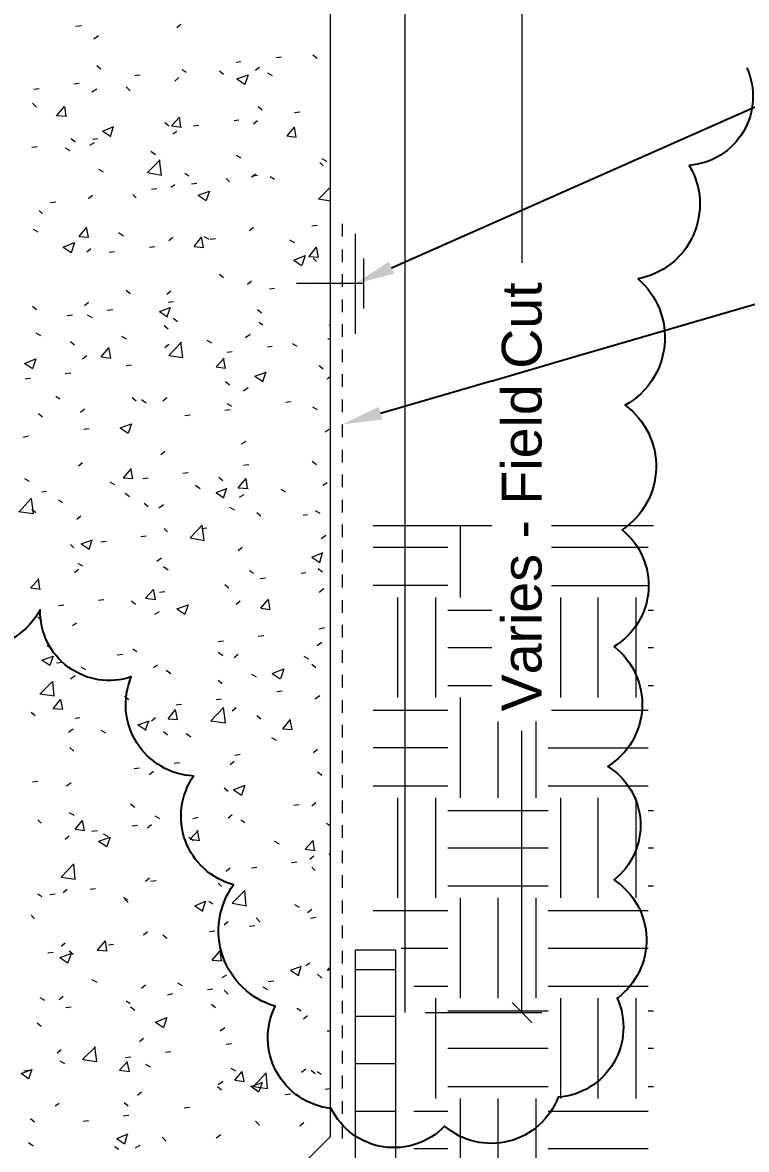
# Model space of a CAD drawing. Header units: inches. Extents: x -257 to 21868, y -296 to 108.
# Drawn here: x 229.1 to 236.39, y 13.02 to 24.35 of the extents above; entities that cross this region are included whole.
import ezdxf
from ezdxf import colors
from ezdxf.entities.mleader import LeaderData, LeaderLine
from ezdxf.math import Vec2, Vec3

# ---------------------------------------------------------------- set-up
doc = ezdxf.new("R2010")
doc.units = ezdxf.units.IN
doc.header["$MEASUREMENT"] = 0
doc.layers.get('Defpoints').update_dxf_attribs({"color": 3})
for name, color, linetype, lineweight in [('NSE-By_Others', 8, 'Continuous', 0), ('NSE-Call-Outs', 171, 'Continuous', 13), ('NSE-Dimensions', 51, 'Continuous', 13), ('nsm-Det-Obj_02_Flashing', 2, 'Continuous', 18)]:
    doc.layers.add(name, color=color, linetype=linetype, lineweight=lineweight)
doc.styles.add('004 - NSSM - Standard', font='arial.ttf', dxfattribs={"height": 0.4})
doc.dimstyles.new('004 - NSSM - Standard', dxfattribs={"dimtxt": 0.4, "dimasz": 0.2, "dimexe": 0.2, "dimexo": 0.2, "dimgap": 0.2, "dimtad": 0, "dimdec": 4, "dimzin": 3, "dimdsep": 46, "dimlunit": 4, "dimtxsty": '004 - NSSM - Standard', "dimblk": 'OBLIQUE', "dimcen": 0.2, "dimclrd": 256, "dimclre": 256, "dimclrt": 256, "dimadec": 0, "dimazin": 0, "dimtfac": 0.7, "dimtdec": 4, "dimtmove": 1, "dimatfit": 2, "dimfxl": 1, "dimtfill": 1, "dimtfillclr": 11, "dimfrac": 1, "dimtolj": 1, "dimtzin": 0, "dimlwd": 0, "dimlwe": 0, "dimarcsym": 0})

# ---------------------------------------------------------------- blocks, each defined once
blk = doc.blocks.new('_Oblique')
at = {"color": 0, "linetype": 'ByBlock', "lineweight": -2}
blk.add_line((-0.5, -0.5), (0.5, 0.5), dxfattribs=at)
blk = doc.blocks.new('*D37')
at = {"layer": 'Defpoints', "color": 0, "transparency": 16777216}
for p in [(232.952, 24.769), (232.952, 14.393), (234.126, 14.393)]:
    blk.add_point(p, dxfattribs=at)
at = {"layer": 'NSE-Dimensions', "lineweight": 0, "transparency": 16777216}
for p, q in [((233.152, 24.769), (234.326, 24.769)), ((234.126, 24.769), (234.126, 21.936)), ((234.126, 14.393), (234.126, 17.226)), ((233.152, 14.393), (234.326, 14.393))]:
    blk.add_line(p, q, dxfattribs=at)
at = {"layer": 'NSE-Dimensions', "lineweight": 0, "transparency": 16777216, "xscale": 0.2, "yscale": 0.2, "zscale": 0.2}
for p, rotation in [((234.126, 24.769), 90), ((234.126, 14.393), 270)]:
    blk.add_blockref('_Oblique', p, dxfattribs=dict(at, rotation=rotation))
at = {"layer": 'NSE-Dimensions', "transparency": 16777216, "insert": (234.126, 19.581), "char_height": 0.4, "attachment_point": 5, "rotation": 90, "style": '004 - NSSM - Standard', "bg_fill": 3, "box_fill_scale": 1.25, "bg_fill_color": 256, "bg_fill_true_color": 13158600, "bg_fill_transparency": 0}
blk.add_mtext('\\A1;Varies - Field Cut', dxfattribs=at)

msp = doc.modelspace()

# ---------------------------------------------------------------- linework, layer by layer
at = {"layer": 'NSE-By_Others'}
for p, q in [((232.19836, 13.14711), (232.19836, 25.24386)), ((223.1259, 4.07452), (232.19836, 13.14711))]:
    msp.add_line(p, q, dxfattribs=at)
for points in [[(229.63819, 24.31653), (229.69202, 24.32326)], [(230.65318, 24.30311), (230.69324, 24.33672)], [(229.81902, 24.18868), (229.86619, 24.22231)], [(231.25081, 23.95357), (231.29792, 23.96033)], [(231.65416, 24.00053), (231.70761, 24.00724)], [(232.02306, 24.02739), (232.06362, 23.99378)], [(229.84656, 23.92012), (229.887, 23.88648)], [(230.2301, 23.81926), (230.28355, 23.82602)], [(230.70683, 23.87967), (230.74692, 23.85277)], [(231.08243, 23.86603), (231.12265, 23.83242)], [(231.25722, 23.78542), (231.37131, 23.82572), (231.33783, 23.73165)], [(231.44598, 23.873), (231.48633, 23.90658)], [(231.56616, 23.84596), (231.6134, 23.81905)], [(229.61739, 23.73841), (229.6712, 23.74514)], [(230.14222, 23.70503), (230.18277, 23.66475)], [(230.63237, 23.76525), (230.67243, 23.79885)], [(231.25786, 23.7856), (231.33845, 23.73185)], [(229.21454, 23.68474), (229.2683, 23.69146)], [(229.79931, 23.65793), (229.84647, 23.68481)], [(229.2011, 23.54361), (229.24142, 23.50329)], [(229.54384, 23.4092), (229.44303, 23.41593), (229.52368, 23.51001), (229.53712, 23.4092)], [(231.47226, 23.50991), (231.51262, 23.47632)], [(230.5993, 23.31529), (230.6801, 23.4026)], [(230.69324, 23.30177), (230.67966, 23.40253)], [(231.2311, 23.36906), (231.2782, 23.37575)], [(231.42518, 23.33515), (231.46552, 23.36879)], [(231.83592, 23.44957), (231.88945, 23.4563)], [(229.90659, 23.26125), (230.02065, 23.30828)], [(229.90682, 23.26148), (229.98778, 23.20771)], [(229.98708, 23.20755), (230.01407, 23.30837)], [(230.53163, 23.34858), (230.57165, 23.315)], [(230.59932, 23.3151), (230.69981, 23.30173)], [(230.61266, 23.23449), (230.65271, 23.26137)], [(230.82025, 23.315), (230.87399, 23.32167)], [(231.76149, 23.21428), (231.85549, 23.20082), (231.83559, 23.30162)], [(231.76169, 23.2144), (231.83577, 23.30173)], [(229.59032, 23.18725), (229.63067, 23.15369)], [(229.7785, 23.1201), (229.82566, 23.14698)], [(229.80571, 23.18069), (229.85962, 23.18743)], [(229.19438, 23.10006), (229.24814, 23.10679)], [(229.52995, 23.09324), (229.577, 23.06635)], [(230.39126, 23.05984), (230.43801, 23.02624)], [(231.25081, 23.01947), (231.29792, 22.99257)], [(230.35727, 22.84473), (230.49825, 22.81782), (230.47792, 22.97243)], [(230.3577, 22.84478), (230.48511, 22.97247)], [(232.09126, 22.94564), (232.12497, 22.91201)], [(232.11105, 22.98574), (232.15783, 22.95884)], [(229.8661, 22.87826), (229.91329, 22.85136)], [(230.73311, 22.83782), (230.77321, 22.81098)], [(231.40546, 22.79767), (231.4458, 22.83131)], [(231.4115, 22.81099), (231.46552, 22.81769)], [(231.59381, 22.80447), (231.63422, 22.77755)], [(230.39762, 22.67667), (230.45115, 22.68345)], [(230.59295, 22.697), (230.63299, 22.72387)], [(230.80055, 22.73041), (230.85427, 22.73714)], [(231.15057, 22.7843), (231.18399, 22.75068)], [(232.19836, 22.55571), (232.07723, 22.57588), (232.19836, 22.6968)], [(229.76553, 22.58258), (229.80594, 22.6162)], [(230.20921, 22.62302), (230.24302, 22.58941)], [(230.86806, 22.61629), (230.98243, 22.65666), (230.94907, 22.56258)], [(230.86817, 22.61623), (230.94848, 22.56246)], [(229.2683, 22.46162), (229.3019, 22.42802)], [(229.38255, 22.54227), (229.43631, 22.54899)], [(229.20782, 22.27345), (229.25486, 22.24657)], [(229.67115, 22.19946), (229.76541, 22.19273), (229.74521, 22.29353)], [(229.67164, 22.19962), (229.74569, 22.29367)], [(230.06757, 22.23982), (230.11485, 22.20618)], [(231.38575, 22.26018), (231.42608, 22.29374)], [(232.01001, 22.30692), (232.06362, 22.31366)], [(232.31886, 22.1994), (232.31886, 22.32707)], [(232.44702, 22.22916), (232.44702, 21.22106)], [(229.50978, 22.0919), (229.6241, 22.13891), (229.59048, 22.03811)], [(230.57214, 22.15912), (230.61218, 22.19277)], [(230.8272, 22.09862), (230.92109, 22.09188), (230.90068, 22.19265)], [(230.82722, 22.09871), (230.90137, 22.19279)], [(230.92779, 22.19939), (230.97477, 22.1725)], [(230.98887, 22.17268), (231.04268, 22.17942)], [(231.78844, 22.16602), (231.83577, 22.13913)], [(229.51057, 22.09208), (229.59124, 22.03836)], [(229.74582, 22.04506), (229.78622, 22.07867)], [(229.97323, 22.04481), (230.02722, 22.05156)], [(230.37792, 22.09214), (230.43143, 22.09885)], [(231.82914, 21.96434), (231.94313, 22.01138), (231.90948, 21.91058)], [(231.98282, 21.99788), (232.05705, 22.09192)], [(231.98367, 21.99804), (232.07786, 21.9913), (232.05792, 22.09216)], [(232.31886, 21.944), (232.31886, 22.07167)], [(231.82885, 21.96423), (231.90917, 21.91048)], [(232.02337, 21.98441), (232.05705, 21.9508)], [(232.53466, 21.47652), (232.53466, 21.98052)], [(231.08243, 21.82307), (231.12265, 21.78946)], [(232.31886, 21.69534), (232.31886, 21.82301)], [(230.14222, 21.66205), (230.18277, 21.62846)], [(230.55243, 21.62161), (230.59246, 21.65525)], [(231.36495, 21.72236), (231.40527, 21.75592)], [(231.58696, 21.67539), (231.63422, 21.68217)], [(231.85609, 21.73187), (232.53466, 21.73187)], [(231.9903, 21.72914), (232.04391, 21.7358)], [(230.56514, 21.54085), (230.61875, 21.54757)], [(232.31886, 21.44), (232.31886, 21.56767)], [(229.2011, 21.5006), (229.24142, 21.467)], [(229.72501, 21.50729), (229.76541, 21.54089)], [(229.95352, 21.4603), (230.0075, 21.46698)], [(230.4778, 21.44681), (230.5585, 21.39303)], [(230.47803, 21.44693), (230.58589, 21.48729), (230.55197, 21.39321)], [(231.46569, 21.46693), (231.50605, 21.43335)], [(229.5506, 21.40655), (229.60438, 21.41327)], [(229.75222, 21.41326), (229.79937, 21.38639)], [(230.61923, 21.37962), (230.65928, 21.34601)], [(231.47883, 21.3392), (231.5192, 21.31231)], [(232.1846, 21.30572), (232.19836, 21.31914)], [(232.31886, 21.19135), (232.31886, 21.31902)], [(229.2347, 21.23179), (229.28174, 21.2049)], [(230.52506, 21.30566), (230.56508, 21.27202)], [(231.34498, 21.18479), (231.39213, 21.21841)], [(229.58375, 21.14435), (229.6241, 21.11073)], [(230.09495, 21.19824), (230.14224, 21.17135)], [(230.53163, 21.08385), (230.57165, 21.11742)], [(230.5717, 21.00325), (230.71296, 20.98308), (230.69258, 21.13765)], [(230.57215, 21.00334), (230.69981, 21.13772)], [(230.95517, 21.15785), (231.00215, 21.13096)], [(231.56616, 21.09056), (231.6134, 21.09727)], [(231.81472, 21.12414), (231.86206, 21.09731)], [(232.17152, 21.1713), (232.19836, 21.1713)], [(229.7053, 20.96975), (229.74569, 21.00334)], [(229.89277, 20.98977), (229.96697, 21.07713)], [(229.894, 20.98995), (229.98778, 20.97652), (229.96754, 21.08407)], [(231.04938, 20.88911), (231.14346, 20.87562), (231.12301, 20.97645)], [(231.04988, 20.88917), (231.13032, 20.97656)], [(231.15639, 21.0368), (231.21028, 21.04355)], [(232.31886, 20.93594), (232.31886, 21.06361)], [(230.14184, 20.90257), (230.19592, 20.90926)], [(232.08439, 20.90261), (232.12497, 20.86898)], [(229.12717, 20.76808), (229.18094, 20.7748)], [(229.53089, 20.82201), (229.58467, 20.82866)], [(231.43848, 20.79481), (231.5192, 20.74111)], [(231.43888, 20.7949), (231.55315, 20.83527)], [(231.51962, 20.74118), (231.55315, 20.84198)], [(232.16464, 20.76806), (232.19836, 20.79497)], [(232.31886, 20.68729), (232.31886, 20.81495)], [(231.14375, 20.7413), (231.18399, 20.70768)], [(231.32417, 20.647), (231.37131, 20.68061)], [(229.43631, 20.59334), (229.47663, 20.56646)], [(230.20244, 20.58), (230.24302, 20.54639)], [(230.29642, 20.55981), (230.3438, 20.52617)], [(230.51192, 20.54631), (230.55193, 20.57988)], [(231.74832, 20.53284), (231.80182, 20.53956)], [(232.31886, 20.43195), (232.31886, 20.55962)], [(229.26158, 20.41861), (229.3019, 20.38501)], [(229.6845, 20.43197), (229.72488, 20.46556)], [(231.13668, 20.4523), (231.19057, 20.45899)], [(231.15664, 20.51938), (231.20371, 20.4925)], [(232.01688, 20.48574), (232.06362, 20.45886)], [(230.08168, 20.2775), (230.19592, 20.31786), (230.16212, 20.22377)], [(230.73376, 20.39854), (230.78745, 20.40526)], [(232.31886, 20.18329), (232.31886, 20.31096)], [(229.10701, 20.1834), (229.16077, 20.19684)], [(229.71812, 20.26395), (229.77198, 20.27068)], [(230.08154, 20.27742), (230.16196, 20.2237)], [(232.14461, 20.23721), (232.18522, 20.26412)], [(231.30446, 20.11618), (231.35159, 20.14309)], [(230.49221, 20.00876), (230.53221, 20.04239)], [(232.31886, 19.92789), (232.31886, 20.05556)], [(229.66479, 19.89442), (229.70516, 19.92806)], [(230.11509, 19.77344), (230.20906, 19.76668), (230.18878, 19.86748)], [(230.11547, 19.77351), (230.19592, 19.8676)], [(231.325, 19.90126), (231.37898, 19.90796)], [(232.01649, 19.94138), (232.05705, 19.90777)], [(229.12045, 19.76673), (229.1675, 19.73985)], [(229.97997, 19.73298), (230.02722, 19.70612)], [(230.31003, 19.76669), (230.36352, 19.77339)], [(230.71295, 19.8204), (230.76663, 19.82712)], [(231.07586, 19.7801), (231.11608, 19.74649)], [(231.271, 19.6726), (231.35159, 19.76673)], [(231.36474, 19.66583), (231.35108, 19.76666)], [(232.31886, 19.67923), (232.31886, 19.8069)], [(229.29518, 19.63232), (229.34223, 19.63904)], [(230.13455, 19.61875), (230.1751, 19.58516)], [(230.84129, 19.69958), (230.88823, 19.66598)], [(231.04888, 19.62558), (231.15661, 19.66587)], [(231.04903, 19.62551), (231.12265, 19.57173)], [(231.12319, 19.57178), (231.15661, 19.67263)], [(231.2702, 19.67252), (231.37131, 19.66582)], [(231.70084, 19.65919), (231.74814, 19.63232)], [(232.12381, 19.69942), (232.1644, 19.72632)], [(229.06669, 19.43071), (229.18766, 19.56512), (229.20782, 19.41055), (229.05997, 19.43071)], [(229.46319, 19.55168), (229.50352, 19.5248)], [(230.3229, 19.51803), (230.36352, 19.48445)], [(230.47119, 19.47092), (230.51797, 19.50455)], [(231.28475, 19.57865), (231.33188, 19.60555)], [(232.31886, 19.42383), (232.31886, 19.55156)], [(229.19438, 19.45759), (229.2347, 19.42399)], [(229.64508, 19.35692), (229.68545, 19.39049)], [(231.18402, 19.47784), (231.2311, 19.45096)], [(231.45912, 19.42399), (231.49948, 19.3904)], [(231.92271, 19.39696), (231.96942, 19.40369)], [(232.04426, 19.44421), (232.09101, 19.41732)], [(230.78685, 19.16855), (230.90795, 19.29625)], [(230.7879, 19.16876), (230.92876, 19.14188), (230.90834, 19.29641)], [(232.31886, 19.17517), (232.31886, 19.30291)], [(235.45069, 19.28951), (232.62782, 19.28951)], [(233.5085, 18.57041), (233.5085, 19.28947)], [(233.88532, 18.5705), (233.88532, 19.28963)], [(234.26872, 18.57058), (234.26872, 19.28969)], [(230.29032, 19.18212), (230.3438, 19.18882)], [(230.52459, 19.26265), (230.5585, 19.22907)], [(230.90128, 19.26266), (230.95505, 19.2694)], [(232.10448, 19.16184), (232.15126, 19.19548)], [(229.58391, 19.10136), (229.61753, 19.06774)], [(229.69118, 19.10806), (229.77198, 19.05426)], [(229.69144, 19.10812), (229.80594, 19.14846)], [(229.77243, 19.05443), (229.79937, 19.14852)], [(229.88673, 19.12838), (229.94068, 19.13513)], [(231.27078, 19.04089), (231.31106, 19.07448)], [(232.31886, 18.91983), (232.31886, 19.0475)], [(232.62889, 19.07455), (233.38143, 19.07455)], [(234.38901, 19.07446), (235.39702, 19.07446)], [(230.45148, 18.93346), (230.49825, 18.96701)], [(232.01056, 18.97376), (232.09101, 18.91999)], [(232.0108, 18.97383), (232.12497, 19.02087)], [(232.09048, 18.91984), (232.1173, 19.02066)], [(229.62427, 18.81913), (229.66463, 18.8527)], [(229.65806, 18.91326), (229.70516, 18.88634)], [(230.51828, 18.87958), (230.56508, 18.84594)], [(231.38575, 18.83943), (231.42608, 18.81256)], [(232.07672, 18.85939), (232.1173, 18.82576)], [(229.28174, 18.65114), (229.18094, 18.66458), (229.26158, 18.75195)], [(229.27502, 18.65114), (229.26158, 18.75867)], [(231.49252, 18.75866), (231.54658, 18.76543)], [(231.903, 18.81241), (231.9497, 18.81914)], [(232.31886, 18.67118), (232.31886, 18.79885)], [(230.33659, 18.56369), (230.41719, 18.65106)], [(230.33706, 18.56383), (230.43801, 18.55042), (230.41768, 18.65122)], [(230.47865, 18.62437), (230.53221, 18.63108)], [(231.13718, 18.69829), (231.17742, 18.66474)], [(232.08477, 18.62434), (232.13154, 18.65797)], [(232.62889, 18.69154), (233.38143, 18.69154)], [(234.38901, 18.69137), (235.39702, 18.69137)], [(229.46319, 18.48985), (229.51696, 18.49657)], [(229.86593, 18.54356), (229.91987, 18.55023)], [(230.19587, 18.53702), (230.23645, 18.50341)], [(230.65249, 18.45617), (230.76663, 18.49646), (230.73334, 18.40243)], [(231.25107, 18.50334), (231.29135, 18.53692)], [(231.49896, 18.4628), (231.57287, 18.5502)], [(231.4999, 18.46303), (231.59368, 18.44954), (231.57383, 18.55037)], [(232.31886, 18.41577), (232.31886, 18.54351)], [(232.87753, 17.56255), (232.87753, 18.57056)], [(233.25983, 17.56234), (233.25983, 18.57037)], [(234.51739, 17.56256), (234.51739, 18.5706)], [(234.89312, 17.56237), (234.89312, 18.57042)], [(235.27652, 17.56247), (235.27652, 18.57056)], [(229.25486, 18.3756), (229.29518, 18.342)], [(230.43068, 18.40235), (230.47744, 18.42925)], [(230.65294, 18.45633), (230.73377, 18.4026)], [(233.3809, 18.4428), (234.38922, 18.4428)], [(235.39687, 18.44272), (235.45069, 18.44272)], [(229.60456, 18.28827), (229.64491, 18.31518)], [(232.08446, 18.25465), (232.13811, 18.26813)], [(232.31886, 18.16712), (232.31886, 18.29485)], [(231.47281, 18.18084), (231.52686, 18.18754)], [(229.34895, 18.08662), (229.38927, 18.05974)], [(230.20901, 18.05306), (230.24959, 18.02614)], [(231.0688, 18.12684), (231.12265, 18.13352)], [(232.06396, 18.08655), (232.11073, 18.12018)], [(232.31886, 17.91178), (232.31886, 18.03945)], [(233.3809, 18.06648), (234.38922, 18.06648)], [(235.39687, 18.06638), (235.45069, 18.06638)], [(229.44303, 17.91189), (229.4968, 17.91861)], [(230.05425, 17.9925), (230.10828, 17.99926)], [(231.06904, 18.01937), (231.11608, 17.98577)], [(231.23026, 17.96556), (231.27053, 17.99915)], [(231.93038, 17.97919), (231.97709, 17.95233)], [(229.68543, 17.87168), (229.73255, 17.84482)], [(230.41707, 17.86486), (230.45772, 17.89169)], [(230.54565, 17.838), (230.59246, 17.80442)], [(231.61362, 17.8044), (231.69446, 17.75062)], [(231.61397, 17.80445), (231.72842, 17.85153), (231.69484, 17.75071)], [(232.00992, 17.89842), (232.05048, 17.86481)], [(229.42287, 17.57587), (229.27502, 17.59603), (229.40271, 17.72372), (229.41615, 17.57587)], [(229.5836, 17.75048), (229.63067, 17.7841)], [(231.06929, 17.73709), (231.1095, 17.70349)], [(231.4052, 17.79763), (231.45237, 17.77076)], [(232.31886, 17.66312), (232.31886, 17.79079)], [(230.12798, 17.5758), (230.16853, 17.54221)], [(231.66073, 17.62284), (231.71418, 17.62955)], [(232.04426, 17.54901), (232.09101, 17.58263)], [(233.3809, 17.68336), (234.38922, 17.68336)], [(235.39687, 17.68331), (235.45069, 17.68331)], [(230.64617, 17.4885), (230.69981, 17.49522)], [(230.99518, 17.32713), (231.12265, 17.46148)], [(230.99552, 17.32725), (231.14346, 17.30707), (231.12301, 17.46163)], [(231.04909, 17.54229), (231.10293, 17.54897)], [(231.21055, 17.42805), (231.25081, 17.46162)], [(232.31886, 17.40772), (232.31886, 17.53546)], [(233.5085, 16.55426), (233.5085, 17.56234)], [(233.88532, 16.55442), (233.88532, 17.56242)], [(234.26872, 16.55445), (234.26872, 17.56255)], [(229.18766, 17.41458), (229.22798, 17.38098)], [(229.63068, 17.354), (229.67778, 17.36073)], [(230.39736, 17.32729), (230.43801, 17.36089)], [(230.56493, 17.34732), (230.65928, 17.3406), (230.63892, 17.4414)], [(230.56559, 17.34748), (230.63956, 17.44155)], [(231.45912, 17.381), (231.49948, 17.34735)], [(232.62889, 17.43476), (233.38143, 17.43476)], [(234.38901, 17.43468), (235.39702, 17.43468)], [(229.56389, 17.21292), (229.61096, 17.24654)], [(229.8869, 17.23324), (229.93411, 17.20633)], [(230.26223, 17.28678), (230.37666, 17.32706)], [(230.26325, 17.28695), (230.3438, 17.23321)], [(230.33624, 17.23307), (230.37009, 17.32711)], [(231.72099, 17.24645), (231.81496, 17.23979), (231.79507, 17.34055)], [(231.72118, 17.24659), (231.79524, 17.34068)], [(232.31886, 17.15906), (232.31886, 17.2868)], [(230.51849, 17.21968), (230.5585, 17.18604)], [(230.74712, 17.19957), (230.79402, 17.166)], [(231.60667, 17.15916), (231.65393, 17.13231)], [(229.57718, 17.05836), (229.61753, 17.02474)], [(232.02963, 17.0112), (232.0702, 17.04482)], [(232.31886, 16.90373), (232.31886, 17.03139)], [(232.62889, 17.05842), (233.38143, 17.05842)], [(234.38901, 17.05831), (235.39702, 17.05831)], [(230.62646, 16.90394), (230.6801, 16.91066)], [(231.19084, 16.89052), (231.2311, 16.92409)], [(231.23741, 16.98451), (231.29135, 16.99126)], [(230.22244, 16.84999), (230.27588, 16.85668)], [(230.37655, 16.78952), (230.41719, 16.82311)], [(232.07015, 16.81642), (232.11073, 16.78279)], [(232.31886, 16.65507), (232.31886, 16.78274)], [(229.2011, 16.71566), (229.25486, 16.72238)], [(229.54418, 16.67541), (229.59124, 16.70902)], [(231.22439, 16.6351), (231.33845, 16.68209), (231.30498, 16.58128)], [(232.62889, 16.67541), (233.38143, 16.67541)], [(234.38901, 16.67528), (235.39702, 16.67528)], [(231.12952, 16.65506), (231.16975, 16.62144)], [(231.22393, 16.63502), (231.30449, 16.58122)], [(232.87753, 15.54638), (232.87753, 16.55446)], [(233.25983, 15.54623), (233.25983, 16.55425)], [(234.51739, 15.54639), (234.51739, 16.55444)], [(234.89312, 15.54628), (234.89312, 16.55433)], [(235.27652, 15.5463), (235.27652, 16.55439)], [(230.18821, 16.49376), (230.22878, 16.46015)], [(231.82935, 16.48051), (231.88288, 16.48723)], [(232.00992, 16.4737), (232.05048, 16.50731)], [(232.31886, 16.39966), (232.31886, 16.5274)], [(229.25486, 16.33259), (229.28846, 16.29899)], [(229.57046, 16.40646), (229.61753, 16.37956)], [(229.63114, 16.23855), (229.70516, 16.3259)], [(230.43068, 16.37281), (230.47744, 16.3459)], [(230.81369, 16.34592), (230.86741, 16.35939)], [(231.17003, 16.35272), (231.21028, 16.38628)], [(231.29815, 16.33268), (231.33845, 16.30578)], [(233.3809, 16.42664), (234.38922, 16.42664)], [(235.39687, 16.42662), (235.45069, 16.42662)], [(229.63065, 16.2384), (229.72488, 16.22494), (229.70469, 16.32577)], [(229.79914, 16.21835), (229.85305, 16.22509)], [(230.20273, 16.27208), (230.25616, 16.27884)], [(230.35684, 16.25199), (230.39747, 16.28558)], [(230.78648, 16.13761), (230.86741, 16.225)], [(230.78779, 16.1378), (230.88166, 16.12434), (230.86125, 16.22513)], [(232.15775, 16.299), (232.19836, 16.27209)], [(232.31886, 16.15101), (232.31886, 16.27875)], [(229.5301, 16.13764), (229.57043, 16.17125)], [(229.86632, 16.11757), (229.94725, 16.06382)], [(229.86719, 16.11769), (229.98121, 16.15797), (229.94748, 16.06392)], [(229.91318, 16.19142), (229.9604, 16.16457)], [(230.7734, 16.15779), (230.82031, 16.12414)], [(231.63405, 16.11759), (231.68132, 16.09074)], [(231.94379, 16.03703), (232.02419, 16.12437)], [(232.03733, 16.02349), (232.02359, 16.12431)], [(231.94287, 16.03693), (232.04391, 16.02346)], [(232.19836, 15.9831), (232.1846, 15.98984), (232.19836, 15.98984)], [(232.31886, 15.89567), (232.31886, 16.02334)], [(233.3809, 16.05033), (234.38922, 16.05033)], [(235.39687, 16.05028), (235.45069, 16.05028)], [(229.48945, 15.75452), (229.63067, 15.73434), (229.61722, 15.88895)], [(229.48977, 15.75456), (229.61753, 15.88897)], [(231.80854, 15.90243), (231.86206, 15.90915)], [(231.99021, 15.93618), (232.03076, 15.96979)], [(231.15032, 15.81516), (231.19057, 15.84879)], [(231.40493, 15.84866), (231.45895, 15.85536)], [(232.01023, 15.85549), (232.04391, 15.82188)], [(232.31886, 15.64702), (232.31886, 15.77468)], [(230.33604, 15.71421), (230.37666, 15.7478)], [(230.39105, 15.71435), (230.44458, 15.72105)], [(231.06953, 15.69413), (231.10293, 15.66053)], [(233.3809, 15.66727), (234.38922, 15.66727)], [(235.39687, 15.66721), (235.45069, 15.66721)], [(229.25486, 15.58662), (229.29518, 15.55974)], [(229.37583, 15.5799), (229.42959, 15.58662)], [(229.51024, 15.60006), (229.55056, 15.63367)], [(229.77943, 15.63377), (229.83333, 15.64051)], [(230.11484, 15.55304), (230.15538, 15.52615)], [(230.12817, 15.53282), (230.16196, 15.49924)], [(231.21073, 15.49256), (231.33845, 15.62028)], [(231.35159, 15.46562), (231.33793, 15.6202)], [(233.5085, 14.53817), (233.5085, 15.54625)], [(233.88532, 14.53827), (233.88532, 15.54635)], [(234.26872, 14.53831), (234.26872, 15.54642)], [(230.83355, 15.46561), (230.91452, 15.4118)], [(230.83438, 15.46571), (230.9419, 15.51273), (230.90855, 15.41194)], [(230.97512, 15.51265), (231.0153, 15.48575)], [(231.21062, 15.49249), (231.35817, 15.46564)], [(231.83552, 15.47918), (231.88288, 15.45228)], [(231.96941, 15.39841), (232.00995, 15.43201)], [(232.31886, 15.39161), (232.31886, 15.51928)], [(229.18766, 15.37157), (229.22126, 15.33797)], [(231.12952, 15.27742), (231.16975, 15.31097)], [(231.45255, 15.34471), (231.49291, 15.30443)], [(231.99687, 15.34468), (232.05048, 15.35141)], [(232.62889, 15.41864), (233.38143, 15.41864)], [(234.38901, 15.41853), (235.39702, 15.41853)], [(230.31633, 15.17667), (230.35694, 15.21025)], [(230.9823, 15.21036), (231.03611, 15.21711)], [(231.38522, 15.26408), (231.43923, 15.27084)], [(232.31886, 15.14295), (232.31886, 15.27062)], [(229.49008, 15.06243), (229.5304, 15.09603)], [(229.85319, 15.02223), (229.93411, 15.1163)], [(229.94725, 15.01541), (229.93376, 15.11624)], [(229.96684, 15.07586), (230.01407, 15.08254)], [(230.51192, 15.17669), (230.55193, 15.14305)], [(229.35567, 14.99523), (229.40943, 15.00195)], [(232.44702, 15.02212), (232.44702, 12.86486), (229.45618, 9.87428)], [(229.47696, 14.94826), (229.59124, 14.9886), (229.55763, 14.89448)], [(229.57061, 15.0154), (229.61096, 14.98178)], [(229.62443, 9.46425), (232.85672, 12.69681), (232.85672, 15.02205), (232.44688, 15.02205)], [(229.85333, 15.02212), (229.95383, 15.01537)], [(231.00938, 14.92136), (231.08979, 15.01547)], [(231.10293, 14.9146), (231.0893, 15.0154)], [(232.31886, 14.88762), (232.31886, 15.01529)], [(232.91127, 15.0423), (233.38143, 15.0423)], [(234.38901, 15.04223), (235.39702, 15.04223)], [(229.47663, 14.94818), (229.55728, 14.89442)], [(231.00863, 14.92127), (231.1095, 14.91452)], [(231.79522, 14.82047), (231.90917, 14.86076)], [(231.87582, 14.76668), (231.9026, 14.86079)], [(231.9497, 14.86759), (231.99023, 14.89445)], [(232.19836, 14.82051), (232.16464, 14.82051), (232.19836, 14.8541)], [(231.10956, 14.74657), (231.15661, 14.77343)], [(231.79533, 14.82063), (231.87631, 14.76682)], [(232.07015, 14.78012), (232.11073, 14.73982)], [(232.31886, 14.63896), (232.31886, 14.76663)], [(232.44688, 14.82718), (232.85672, 14.82718)], [(229.79931, 14.72648), (229.84647, 14.69959)], [(230.29662, 14.63912), (230.33723, 14.67275)], [(230.65953, 14.69276), (230.70639, 14.66593)], [(230.9615, 14.62552), (231.0153, 14.63227)], [(231.51907, 14.65239), (231.5663, 14.6255)], [(231.57355, 14.70637), (231.62764, 14.71308)], [(233.03854, 14.65928), (233.38143, 14.65928)], [(234.38901, 14.65913), (235.39702, 14.65913)], [(229.27502, 14.54496), (229.32206, 14.51808)], [(229.46991, 14.5248), (229.51024, 14.5584)], [(230.55857, 14.57176), (230.61218, 14.58527)], [(231.12952, 14.6188), (231.16975, 14.5785)], [(233.25983, 13.53011), (233.25983, 14.53813)], [(234.51739, 13.53029), (234.51739, 14.53834)], [(234.89312, 13.53012), (234.89312, 14.53817)], [(235.27652, 13.5302), (235.27652, 14.53829)], [(229.53746, 14.44421), (229.59124, 14.45093)], [(230.14222, 14.51144), (230.18277, 14.4846)], [(230.18821, 14.45073), (230.22878, 14.41713)], [(231.00249, 14.47779), (231.04268, 14.44421)], [(231.86209, 14.4374), (231.9026, 14.41049)], [(232.31886, 14.38355), (232.31886, 14.51122)], [(233.3809, 14.41055), (234.38922, 14.41055)], [(235.39687, 14.41044), (235.45069, 14.41044)], [(229.24814, 14.28958), (229.28846, 14.25598)], [(230.4373, 14.29623), (230.51797, 14.24247)], [(230.438, 14.29632), (230.55193, 14.34332), (230.51802, 14.24254)], [(231.92889, 14.32979), (231.96942, 14.36338)], [(232.44688, 14.3567), (232.85672, 14.3567)], [(231.08985, 14.209), (231.13689, 14.24261)], [(232.16464, 14.20894), (232.19836, 14.20894)], [(232.31886, 14.1349), (232.31886, 14.26257)], [(230.27581, 14.10132), (230.31641, 14.13495)], [(231.14982, 14.07449), (231.20371, 14.08124)], [(229.44975, 13.98716), (229.49008, 14.02076)], [(229.70532, 13.92005), (229.83333, 14.04773)], [(229.70564, 13.91999), (229.84647, 13.89984), (229.82626, 14.04768)], [(230.13527, 13.94021), (230.18934, 13.9469)], [(230.53887, 13.99395), (230.59246, 14.00066)], [(232.31886, 13.87956), (232.31886, 14.00723)], [(233.3809, 14.03417), (234.38922, 14.03417)], [(235.39687, 14.03411), (235.45069, 14.03411)], [(229.47663, 13.90652), (229.52368, 13.87963)], [(230.0744, 13.81233), (230.1751, 13.79888), (230.15483, 13.89971)], [(230.07497, 13.81241), (230.15538, 13.89978)], [(230.33761, 13.87303), (230.38433, 13.84615)], [(231.19715, 13.83259), (231.24424, 13.80577)], [(232.44688, 13.87958), (232.85672, 13.87958)], [(229.11373, 13.80571), (229.1675, 13.81243)], [(231.23732, 13.71155), (231.31106, 13.79895)], [(231.23763, 13.71173), (231.33188, 13.69828), (231.31139, 13.79908)], [(231.42519, 13.65114), (231.55315, 13.78553)], [(231.42532, 13.65109), (231.5663, 13.6309), (231.55261, 13.7855)], [(231.90918, 13.79228), (231.9497, 13.82586)], [(232.00335, 13.81242), (232.04391, 13.77881)], [(232.06358, 13.79892), (232.10416, 13.7721)], [(232.31886, 13.63091), (232.31886, 13.75858)], [(231.06272, 13.65112), (231.10293, 13.61752)], [(231.06904, 13.6712), (231.11608, 13.7048)], [(231.39839, 13.65106), (231.51262, 13.69142), (231.4791, 13.59729)], [(231.39907, 13.65124), (231.47976, 13.59749)], [(232.14468, 13.62427), (232.19836, 13.63095)], [(233.3809, 13.65112), (234.38922, 13.65112)], [(235.39687, 13.65104), (235.45069, 13.65104)], [(230.2561, 13.56381), (230.2967, 13.59744)], [(231.74175, 13.5705), (231.79524, 13.57722)], [(232.31886, 13.3755), (232.31886, 13.50317)], [(233.5085, 12.52201), (233.5085, 13.53009)], [(233.88532, 12.52213), (233.88532, 13.5302)], [(234.26872, 12.52218), (234.26872, 13.53028)], [(229.42959, 13.45625), (229.46991, 13.48313)], [(230.12141, 13.48982), (230.16196, 13.45624)], [(230.72719, 13.43615), (230.78088, 13.44288)], [(232.44688, 13.40245), (232.85672, 13.40245)], [(233.03854, 13.40251), (233.38143, 13.40251)], [(234.38901, 13.40245), (235.39702, 13.40245)], [(229.18094, 13.32856), (229.22126, 13.29496)], [(229.71155, 13.30161), (229.76541, 13.30834)], [(230.11447, 13.35541), (230.16853, 13.3621)], [(231.44598, 13.30176), (231.48633, 13.26141)], [(231.88947, 13.25474), (231.92998, 13.28832)], [(230.04775, 13.12694), (230.16196, 13.17397)], [(230.12836, 13.07318), (230.15538, 13.17399)], [(231.04933, 13.13368), (231.09636, 13.16728)], [(232.31886, 13.12684), (232.31886, 13.25451)], [(229.16077, 13.08662), (229.20782, 13.05302)], [(230.02724, 13.04623), (230.06775, 13.01936)], [(230.04761, 13.12683), (230.128, 13.07305)], [(230.2362, 13.03296), (230.28355, 13.05982)], [(230.50535, 13.14045), (230.54536, 13.10011)], [(233.03854, 13.02617), (233.38143, 13.02617)], [(234.38901, 13.02607), (235.39702, 13.02607)]]:
    msp.add_lwpolyline(points, dxfattribs=at)
for points in [[(229.2347, 20.96969), (229.2011, 20.86888), (229.12045, 20.92265)], [(229.40943, 17.9791), (229.37583, 17.88501), (229.29518, 17.93877)], [(229.48336, 17.54227), (229.50352, 17.44146), (229.40943, 17.44818)], [(229.19438, 13.81915), (229.16077, 13.72506), (229.08685, 13.77883)]]:
    msp.add_lwpolyline(points, close=True, dxfattribs=at)
at = {"layer": 'nsm-Det-Obj_02_Flashing'}
msp.add_line((232.95192, 14.39259), (232.95192, 24.76862), dxfattribs=at)

# ---------------------------------------------------------------- next in the draw order: dimensions: what is measured, and where the dimension line sits
at = {"layer": 'NSE-Dimensions'}
dim = msp.add_linear_dim(base=(234.12574, 14.39259), p1=(232.95192, 24.76862), p2=(232.95192, 14.39259), angle=90, text='Varies - Field Cut', dimstyle='004 - NSSM - Standard', dxfattribs=at)
dim.commit()
dim.dimension.update_dxf_attribs({"geometry": '*D37', "text_midpoint": (234.12574, 19.5806)})

# ---------------------------------------------------------------- next in the draw order: leaders
at = {"layer": 'NSE-Call-Outs'}
ml = msp.add_multileader_mtext('Standard', dxfattribs=at)
ml.set_content('Terminate Flashing Bar Not By Northshore Exteriors, Typical', color=256, style='004 - NSSM - Standard')
ml.set_leader_properties(color=256)
ml.build(insert=Vec2(0, 0))
ml.multileader.update_dxf_attribs({"dogleg_length": 1, "arrow_head_size": 0.4})
ctx = ml.context
ctx.base_point, ctx.char_height, ctx.arrow_head_size, ctx.landing_gap_size, ctx.plane_origin = Vec3(238.32035, 23.88296), 0.4, 0.4, 0.4, Vec3(232.44702, 21.72511)
notes = []
notes.append((ctx, [(0, (1, 1, 0), (237.32035, 23.88296), (1, 0), 1, [(0, [(232.44702, 21.72511)], 0, [])])]))
ctx.mtext.insert, ctx.mtext.width, ctx.mtext.flow_direction = Vec3(238.72035, 24.14176), 8, 5
ctx.mtext.has_bg_fill, ctx.mtext.bg_color, ctx.mtext.bg_scale_factor, ctx.mtext.bg_transparency, ctx.mtext.use_window_bg_color = 1, -1027028792, 1.5, 0, 1
for ctx, leaders in notes:
    for number, flags, end, landing, length, lines in leaders:
        leader = LeaderData()
        leader.index, (leader.has_last_leader_line, leader.has_dogleg_vector, leader.attachment_direction) = number, flags
        leader.last_leader_point, leader.dogleg_vector, leader.dogleg_length = Vec3(end), Vec3(landing), length
        for number, points, colour, breaks in lines:
            line = LeaderLine()
            line.index, line.vertices, line.color, line.breaks = number, Vec3.list(points), colors.encode_raw_color(colour), breaks
            leader.lines.append(line)
        ctx.leaders.append(leader)

# ---------------------------------------------------------------- next in the draw order: leaders
ml = msp.add_multileader_mtext('Standard', dxfattribs=at)
ml.set_content('Grade Flashing Membrane Not By Northshore Exteriors, Typical', color=256, style='004 - NSSM - Standard')
ml.set_leader_properties(color=256)
ml.build(insert=Vec2(0, 0))
ml.multileader.update_dxf_attribs({"dogleg_length": 1, "arrow_head_size": 0.4})
ctx = ml.context
ctx.base_point, ctx.char_height, ctx.arrow_head_size, ctx.landing_gap_size, ctx.plane_origin = Vec3(238.28238, 21.75578), 0.4, 0.4, 0.4, Vec3(232.31886, 20.31096)
notes = []
notes.append((ctx, [(0, (1, 1, 0), (237.28238, 21.75578), (1, 0), 1, [(0, [(232.31886, 20.31096)], 0, [])])]))
ctx.mtext.insert, ctx.mtext.width, ctx.mtext.flow_direction = Vec3(238.68238, 22.01458), 8, 5
ctx.mtext.has_bg_fill, ctx.mtext.bg_color, ctx.mtext.bg_scale_factor, ctx.mtext.bg_transparency, ctx.mtext.use_window_bg_color = 1, -1027028792, 1.5, 0, 1
for ctx, leaders in notes:
    for number, flags, end, landing, length, lines in leaders:
        leader = LeaderData()
        leader.index, (leader.has_last_leader_line, leader.has_dogleg_vector, leader.attachment_direction) = number, flags
        leader.last_leader_point, leader.dogleg_vector, leader.dogleg_length = Vec3(end), Vec3(landing), length
        for number, points, colour, breaks in lines:
            line = LeaderLine()
            line.index, line.vertices, line.color, line.breaks = number, Vec3.list(points), colors.encode_raw_color(colour), breaks
            leader.lines.append(line)
        ctx.leaders.append(leader)

# ---------------------------------------------------------------- next in the draw order: linework, layer by layer
msp.add_lwpolyline([(236.38801, 23.89731, -0.52056705), (235.80895, 22.91635, -0.52056705), (235.80895, 22.91635, -0.52056705), (235.29421, 21.77456, -0.52056705), (235.29421, 21.77456, -0.52056705), (235.16551, 20.50412, -0.52056705), (235.16551, 20.50412, -0.52056705), (235.13335, 19.24976, -0.52056705), (235.13335, 19.24976, -0.52056705), (235.05292, 18.07582, -0.52056705), (235.05292, 18.07582, -0.52056705), (234.98857, 16.86971, -0.52056705), (234.98857, 16.86971, -0.52056705), (235.05292, 15.72794, -0.52056705), (235.05292, 15.72794, -0.52056705), (235.08508, 14.53791, -0.52056705), (235.08508, 14.53791, -0.52056705), (234.48991, 13.54086, -0.52056705), (234.48991, 13.54086, -0.52056705), (233.34784, 13.25138, -0.52056705), (233.34784, 13.25138, -0.52056705), (232.20577, 13.42829, -0.52056705), (232.20577, 13.42829, -0.52056705), (231.64276, 14.4575, -0.52056705), (231.64276, 14.4575, -0.52056705), (231.22453, 15.67968, -0.52056705), (231.22453, 15.67968, -0.52056705), (230.82241, 16.77323, -0.52056705), (230.82241, 16.77323, -0.52056705), (230.19508, 17.77028, -0.52056705), (230.19508, 17.77028, -0.52056705), (229.27819, 18.44569, -0.52056705), (229.27819, 18.44569, -0.52056705), (227.99134, 18.31704, -0.52056705)], format="xyb")

doc.saveas('drawing.dxf')
